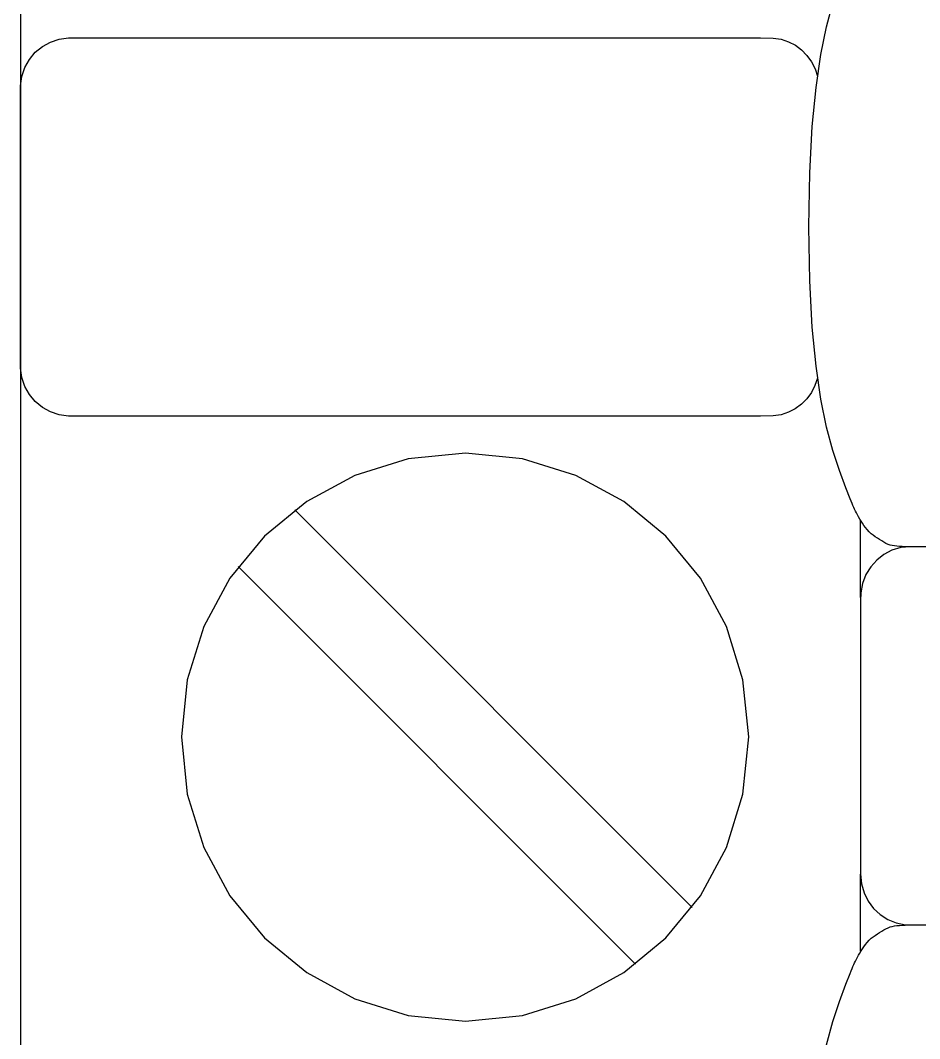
# Model space of a CAD drawing. Extents: x 1 to 47.7, y 0.2 to 35.
# Drawn here: x 36.708 to 37.238, y 9.657 to 10.257 of the extents above; entities that cross this region are included whole.
import ezdxf

# ---------------------------------------------------------------- set-up
doc = ezdxf.new("R2010")
doc.units = 0
doc.header["$MEASUREMENT"] = 0
for name, color, linetype in [('7_1__EMPTY_IO_BOARD_POSITI', 7, 'CONTINUOUS'), ('7_2___8__INDEPENDENT_INPUT', 7, 'CONTINUOUS'), ('7_3___8__OPTOISO_INDEPENDE', 7, 'CONTINUOUS'), ('7_4___24__OPTOISO_INDEPEND', 7, 'CONTINUOUS'), ('7_5___8__INDEPENDENT_INPUT', 7, 'CONTINUOUS'), ('7_6____8__INDEPENDENT_INPU', 7, 'CONTINUOUS'), ('7_7____8__OPTOISO_INDEPEND', 7, 'CONTINUOUS'), ('7_8____8__OPTOISO_INDEPEND', 7, 'CONTINUOUS')]:
    doc.layers.add(name, color=color, linetype=linetype)

msp = doc.modelspace()

# ---------------------------------------------------------------- linework, layer by layer
at = {"layer": '7_1__EMPTY_IO_BOARD_POSITI'}
msp.add_lwpolyline([(36.70819, 9.60119), (36.70819, 9.78951), (36.70819, 9.9836), (36.70819, 10.18225), (36.70819, 10.38423), (36.70819, 10.79327), (36.70819, 11.20091)], dxfattribs=at)
at = {"layer": '7_2___8__INDEPENDENT_INPUT'}
for points in [[(36.70795, 11.01739), (36.70795, 10.72613), (36.70795, 10.43486), (36.70795, 10.14716), (36.70795, 10.00576), (36.70795, 9.86659), (36.70795, 9.73009), (36.70795, 9.5967)], [(37.23261, 9.9468), (37.23111, 9.9468), (37.22954, 9.94683), (37.22794, 9.94687), (37.22634, 9.94695), (37.22478, 9.94708), (37.2233, 9.94725), (37.22193, 9.94747), (37.2207, 9.94777), (37.21956, 9.94819), (37.21831, 9.94878), (37.21706, 9.94947), (37.21579, 9.95023), (37.21452, 9.95103), (37.21325, 9.95187), (37.21199, 9.95271), (37.21073, 9.95354), (37.20948, 9.95434), (37.20832, 9.95556), (37.20726, 9.95687), (37.20626, 9.95815), (37.20533, 9.95941), (37.20447, 9.96065), (37.20366, 9.96189), (37.2029, 9.96312), (37.20219, 9.96435), (37.20153, 9.96558), (37.20091, 9.96675), (37.20035, 9.96784), (37.19983, 9.9689), (37.19932, 9.96996), (37.19881, 9.97108), (37.19828, 9.97227), (37.19771, 9.9736), (37.1971, 9.9751), (37.19461, 9.98142), (37.19081, 9.9917), (37.18699, 10.00349), (37.18332, 10.0173), (37.17997, 10.03368), (37.17708, 10.05314), (37.17482, 10.07621), (37.17335, 10.10341), (37.17282, 10.13527), (37.17335, 10.16713), (37.17482, 10.19433), (37.17708, 10.2174), (37.17997, 10.23686), (37.18332, 10.25323), (37.18699, 10.26705)], [(37.17794, 10.04621), (37.17645, 10.04178), (37.17433, 10.03769), (37.17164, 10.034), (37.16845, 10.03079), (37.16481, 10.02811), (37.16077, 10.02602), (37.15641, 10.02459), (37.15177, 10.02387), (37.14428, 10.0238), (37.11204, 10.0238), (37.05795, 10.0238), (36.99028, 10.0238), (36.9173, 10.0238), (36.84727, 10.0238), (36.78845, 10.0238), (36.74913, 10.0238), (36.73638, 10.02381), (36.73081, 10.02451), (36.72563, 10.02623), (36.72092, 10.02887), (36.71678, 10.03231), (36.71332, 10.03646), (36.71064, 10.04122), (36.70883, 10.04647), (36.708, 10.05212), (36.70795, 10.05711), (36.70795, 10.07127), (36.70795, 10.09359), (36.70795, 10.1208), (36.70795, 10.14965), (36.70795, 10.17686), (36.70795, 10.19918), (36.70795, 10.21334), (36.708, 10.21833), (36.70883, 10.22398), (36.71064, 10.22923), (36.71332, 10.23398), (36.71678, 10.23813), (36.72092, 10.24158), (36.72563, 10.24421), (36.73081, 10.24593), (36.73638, 10.24663), (36.74913, 10.24664), (36.78845, 10.24664), (36.84727, 10.24664), (36.9173, 10.24664), (36.99028, 10.24664), (37.05795, 10.24664), (37.11204, 10.24664), (37.14428, 10.24664), (37.15178, 10.24657), (37.15645, 10.24584), (37.16083, 10.24439), (37.16487, 10.24228), (37.16851, 10.23957), (37.1717, 10.23632), (37.17437, 10.2326), (37.17647, 10.22847), (37.17794, 10.22399)], [(37.10398, 9.73427), (36.86971, 9.96854)], [(37.20337, 9.91681), (37.20337, 9.96235)], [(37.24831, 9.9468), (37.23261, 9.9468), (37.22705, 9.94626), (37.22184, 9.9447), (37.21709, 9.94223), (37.21288, 9.93895), (37.20932, 9.93495), (37.20651, 9.93035), (37.20453, 9.92523), (37.2035, 9.9197), (37.20337, 9.91518), (37.20337, 9.90338), (37.20337, 9.88283), (37.20337, 9.85671), (37.20337, 9.8282), (37.20337, 9.80049), (37.20337, 9.77676), (37.20337, 9.76018), (37.20337, 9.75395), (37.20389, 9.74825), (37.20541, 9.74291), (37.20782, 9.73804), (37.21101, 9.73372), (37.21491, 9.73007), (37.2194, 9.72718), (37.2244, 9.72515), (37.22979, 9.72409), (37.2367, 9.72395), (37.26643, 9.72395)], [(37.07056, 9.70085), (36.83629, 9.93512)], [(37.20337, 9.70841), (37.20337, 9.75395)], [(37.18332, 9.65323), (37.18699, 9.66705), (37.19081, 9.67883), (37.19461, 9.68911), (37.1971, 9.69543), (37.19771, 9.69693), (37.19828, 9.69826), (37.19881, 9.69945), (37.19932, 9.70056), (37.19983, 9.70163), (37.20035, 9.70268), (37.20091, 9.70378), (37.20153, 9.70494), (37.20219, 9.70618), (37.2029, 9.70741), (37.20366, 9.70864), (37.20447, 9.70988), (37.20533, 9.71112), (37.20626, 9.71238), (37.20726, 9.71366), (37.20832, 9.71497), (37.20948, 9.71619), (37.21073, 9.71699), (37.21199, 9.71782), (37.21325, 9.71866), (37.21452, 9.71949), (37.21579, 9.7203), (37.21706, 9.72106), (37.21831, 9.72175), (37.21956, 9.72234), (37.2207, 9.72277), (37.22193, 9.72308), (37.2233, 9.72333), (37.22478, 9.72354), (37.22634, 9.7237), (37.22794, 9.72381), (37.22954, 9.72389), (37.23111, 9.72394), (37.23261, 9.72395)]]:
    msp.add_lwpolyline(points, dxfattribs=at)
msp.add_lwpolyline([(36.97032, 9.66727), (37.004, 9.67067), (37.03537, 9.68042), (37.06375, 9.69585), (37.08848, 9.71629), (37.10887, 9.74107), (37.12427, 9.76951), (37.134, 9.80094), (37.1374, 9.8347), (37.134, 9.86839), (37.12427, 9.89979), (37.10887, 9.9282), (37.08848, 9.95295), (37.06375, 9.97338), (37.03537, 9.98881), (37.004, 9.99856), (36.97032, 10.00196), (36.93662, 9.99856), (36.9052, 9.98881), (36.87676, 9.97338), (36.85197, 9.95295), (36.83151, 9.9282), (36.81605, 9.89979), (36.80628, 9.86839), (36.80287, 9.8347), (36.80628, 9.80094), (36.81605, 9.76951), (36.83151, 9.74107), (36.85197, 9.71629), (36.87676, 9.69585), (36.9052, 9.68042), (36.93662, 9.67067)], close=True, dxfattribs=at)
at = {"layer": '7_3___8__OPTOISO_INDEPENDE'}
for points in [[(36.70795, 11.01739), (36.70795, 10.72613), (36.70795, 10.43486), (36.70795, 10.14716), (36.70795, 10.00576), (36.70795, 9.86659), (36.70795, 9.73009), (36.70795, 9.5967)], [(37.23261, 9.9468), (37.23111, 9.9468), (37.22954, 9.94683), (37.22794, 9.94687), (37.22634, 9.94695), (37.22478, 9.94708), (37.2233, 9.94725), (37.22193, 9.94747), (37.2207, 9.94777), (37.21956, 9.94819), (37.21831, 9.94878), (37.21706, 9.94947), (37.21579, 9.95023), (37.21452, 9.95103), (37.21325, 9.95187), (37.21199, 9.95271), (37.21073, 9.95354), (37.20948, 9.95434), (37.20832, 9.95556), (37.20726, 9.95687), (37.20626, 9.95815), (37.20533, 9.95941), (37.20447, 9.96065), (37.20366, 9.96189), (37.2029, 9.96312), (37.20219, 9.96435), (37.20153, 9.96558), (37.20091, 9.96675), (37.20035, 9.96784), (37.19983, 9.9689), (37.19932, 9.96996), (37.19881, 9.97108), (37.19828, 9.97227), (37.19771, 9.9736), (37.1971, 9.9751), (37.19461, 9.98142), (37.19081, 9.9917), (37.18699, 10.00349), (37.18332, 10.0173), (37.17997, 10.03368), (37.17708, 10.05314), (37.17482, 10.07621), (37.17335, 10.10341), (37.17282, 10.13527), (37.17335, 10.16713), (37.17482, 10.19433), (37.17708, 10.2174), (37.17997, 10.23686), (37.18332, 10.25323), (37.18699, 10.26705)], [(37.17794, 10.04621), (37.17645, 10.04178), (37.17433, 10.03769), (37.17164, 10.034), (37.16845, 10.03079), (37.16481, 10.02811), (37.16077, 10.02602), (37.15641, 10.02459), (37.15177, 10.02387), (37.14428, 10.0238), (37.11204, 10.0238), (37.05795, 10.0238), (36.99028, 10.0238), (36.9173, 10.0238), (36.84727, 10.0238), (36.78845, 10.0238), (36.74913, 10.0238), (36.73638, 10.02381), (36.73081, 10.02451), (36.72563, 10.02623), (36.72092, 10.02887), (36.71678, 10.03231), (36.71332, 10.03646), (36.71064, 10.04122), (36.70883, 10.04647), (36.708, 10.05212), (36.70795, 10.05711), (36.70795, 10.07127), (36.70795, 10.09359), (36.70795, 10.1208), (36.70795, 10.14965), (36.70795, 10.17686), (36.70795, 10.19918), (36.70795, 10.21334), (36.708, 10.21833), (36.70883, 10.22398), (36.71064, 10.22923), (36.71332, 10.23398), (36.71678, 10.23813), (36.72092, 10.24158), (36.72563, 10.24421), (36.73081, 10.24593), (36.73638, 10.24663), (36.74913, 10.24664), (36.78845, 10.24664), (36.84727, 10.24664), (36.9173, 10.24664), (36.99028, 10.24664), (37.05795, 10.24664), (37.11204, 10.24664), (37.14428, 10.24664), (37.15178, 10.24657), (37.15645, 10.24584), (37.16083, 10.24439), (37.16487, 10.24228), (37.16851, 10.23957), (37.1717, 10.23632), (37.17437, 10.2326), (37.17647, 10.22847), (37.17794, 10.22399)], [(37.10398, 9.73427), (36.86971, 9.96854)], [(37.20337, 9.91681), (37.20337, 9.96235)], [(37.24831, 9.9468), (37.23261, 9.9468), (37.22705, 9.94626), (37.22184, 9.9447), (37.21709, 9.94223), (37.21288, 9.93895), (37.20932, 9.93495), (37.20651, 9.93035), (37.20453, 9.92523), (37.2035, 9.9197), (37.20337, 9.91518), (37.20337, 9.90338), (37.20337, 9.88283), (37.20337, 9.85671), (37.20337, 9.8282), (37.20337, 9.80049), (37.20337, 9.77676), (37.20337, 9.76018), (37.20337, 9.75395), (37.20389, 9.74825), (37.20541, 9.74291), (37.20782, 9.73804), (37.21101, 9.73372), (37.21491, 9.73007), (37.2194, 9.72718), (37.2244, 9.72515), (37.22979, 9.72409), (37.2367, 9.72395), (37.26643, 9.72395)], [(37.07056, 9.70085), (36.83629, 9.93512)], [(37.20337, 9.70841), (37.20337, 9.75395)], [(37.18332, 9.65323), (37.18699, 9.66705), (37.19081, 9.67883), (37.19461, 9.68911), (37.1971, 9.69543), (37.19771, 9.69693), (37.19828, 9.69826), (37.19881, 9.69945), (37.19932, 9.70056), (37.19983, 9.70163), (37.20035, 9.70268), (37.20091, 9.70378), (37.20153, 9.70494), (37.20219, 9.70618), (37.2029, 9.70741), (37.20366, 9.70864), (37.20447, 9.70988), (37.20533, 9.71112), (37.20626, 9.71238), (37.20726, 9.71366), (37.20832, 9.71497), (37.20948, 9.71619), (37.21073, 9.71699), (37.21199, 9.71782), (37.21325, 9.71866), (37.21452, 9.71949), (37.21579, 9.7203), (37.21706, 9.72106), (37.21831, 9.72175), (37.21956, 9.72234), (37.2207, 9.72277), (37.22193, 9.72308), (37.2233, 9.72333), (37.22478, 9.72354), (37.22634, 9.7237), (37.22794, 9.72381), (37.22954, 9.72389), (37.23111, 9.72394), (37.23261, 9.72395)]]:
    msp.add_lwpolyline(points, dxfattribs=at)
msp.add_lwpolyline([(36.97032, 9.66727), (37.004, 9.67067), (37.03537, 9.68042), (37.06375, 9.69585), (37.08848, 9.71629), (37.10887, 9.74107), (37.12427, 9.76951), (37.134, 9.80094), (37.1374, 9.8347), (37.134, 9.86839), (37.12427, 9.89979), (37.10887, 9.9282), (37.08848, 9.95295), (37.06375, 9.97338), (37.03537, 9.98881), (37.004, 9.99856), (36.97032, 10.00196), (36.93662, 9.99856), (36.9052, 9.98881), (36.87676, 9.97338), (36.85197, 9.95295), (36.83151, 9.9282), (36.81605, 9.89979), (36.80628, 9.86839), (36.80287, 9.8347), (36.80628, 9.80094), (36.81605, 9.76951), (36.83151, 9.74107), (36.85197, 9.71629), (36.87676, 9.69585), (36.9052, 9.68042), (36.93662, 9.67067)], close=True, dxfattribs=at)
at = {"layer": '7_4___24__OPTOISO_INDEPEND'}
for points in [[(36.70795, 11.01739), (36.70795, 10.72613), (36.70795, 10.43486), (36.70795, 10.14716), (36.70795, 10.00576), (36.70795, 9.86659), (36.70795, 9.73009), (36.70795, 9.5967)], [(37.23261, 9.9468), (37.23111, 9.9468), (37.22954, 9.94683), (37.22794, 9.94687), (37.22634, 9.94695), (37.22478, 9.94708), (37.2233, 9.94725), (37.22193, 9.94747), (37.2207, 9.94777), (37.21956, 9.94819), (37.21831, 9.94878), (37.21706, 9.94947), (37.21579, 9.95023), (37.21452, 9.95103), (37.21325, 9.95187), (37.21199, 9.95271), (37.21073, 9.95354), (37.20948, 9.95434), (37.20832, 9.95556), (37.20726, 9.95687), (37.20626, 9.95815), (37.20533, 9.95941), (37.20447, 9.96065), (37.20366, 9.96189), (37.2029, 9.96312), (37.20219, 9.96435), (37.20153, 9.96558), (37.20091, 9.96675), (37.20035, 9.96784), (37.19983, 9.9689), (37.19932, 9.96996), (37.19881, 9.97108), (37.19828, 9.97227), (37.19771, 9.9736), (37.1971, 9.9751), (37.19461, 9.98142), (37.19081, 9.9917), (37.18699, 10.00349), (37.18332, 10.0173), (37.17997, 10.03368), (37.17708, 10.05314), (37.17482, 10.07621), (37.17335, 10.10341), (37.17282, 10.13527), (37.17335, 10.16713), (37.17482, 10.19433), (37.17708, 10.2174), (37.17997, 10.23686), (37.18332, 10.25323), (37.18699, 10.26705)], [(37.17794, 10.04621), (37.17645, 10.04178), (37.17433, 10.03769), (37.17164, 10.034), (37.16845, 10.03079), (37.16481, 10.02811), (37.16077, 10.02602), (37.15641, 10.02459), (37.15177, 10.02387), (37.14428, 10.0238), (37.11204, 10.0238), (37.05795, 10.0238), (36.99028, 10.0238), (36.9173, 10.0238), (36.84727, 10.0238), (36.78845, 10.0238), (36.74913, 10.0238), (36.73638, 10.02381), (36.73081, 10.02451), (36.72563, 10.02623), (36.72092, 10.02887), (36.71678, 10.03231), (36.71332, 10.03646), (36.71064, 10.04122), (36.70883, 10.04647), (36.708, 10.05212), (36.70795, 10.05711), (36.70795, 10.07127), (36.70795, 10.09359), (36.70795, 10.1208), (36.70795, 10.14965), (36.70795, 10.17686), (36.70795, 10.19918), (36.70795, 10.21334), (36.708, 10.21833), (36.70883, 10.22398), (36.71064, 10.22923), (36.71332, 10.23398), (36.71678, 10.23813), (36.72092, 10.24158), (36.72563, 10.24421), (36.73081, 10.24593), (36.73638, 10.24663), (36.74913, 10.24664), (36.78845, 10.24664), (36.84727, 10.24664), (36.9173, 10.24664), (36.99028, 10.24664), (37.05795, 10.24664), (37.11204, 10.24664), (37.14428, 10.24664), (37.15178, 10.24657), (37.15645, 10.24584), (37.16083, 10.24439), (37.16487, 10.24228), (37.16851, 10.23957), (37.1717, 10.23632), (37.17437, 10.2326), (37.17647, 10.22847), (37.17794, 10.22399)], [(37.10398, 9.73427), (36.86971, 9.96854)], [(37.20337, 9.91681), (37.20337, 9.96235)], [(37.24831, 9.9468), (37.23261, 9.9468), (37.22705, 9.94626), (37.22184, 9.9447), (37.21709, 9.94223), (37.21288, 9.93895), (37.20932, 9.93495), (37.20651, 9.93035), (37.20453, 9.92523), (37.2035, 9.9197), (37.20337, 9.91518), (37.20337, 9.90338), (37.20337, 9.88283), (37.20337, 9.85671), (37.20337, 9.8282), (37.20337, 9.80049), (37.20337, 9.77676), (37.20337, 9.76018), (37.20337, 9.75395), (37.20389, 9.74825), (37.20541, 9.74291), (37.20782, 9.73804), (37.21101, 9.73372), (37.21491, 9.73007), (37.2194, 9.72718), (37.2244, 9.72515), (37.22979, 9.72409), (37.2367, 9.72395), (37.26643, 9.72395)], [(37.07056, 9.70085), (36.83629, 9.93512)], [(37.20337, 9.70841), (37.20337, 9.75395)], [(37.18332, 9.65323), (37.18699, 9.66705), (37.19081, 9.67883), (37.19461, 9.68911), (37.1971, 9.69543), (37.19771, 9.69693), (37.19828, 9.69826), (37.19881, 9.69945), (37.19932, 9.70056), (37.19983, 9.70163), (37.20035, 9.70268), (37.20091, 9.70378), (37.20153, 9.70494), (37.20219, 9.70618), (37.2029, 9.70741), (37.20366, 9.70864), (37.20447, 9.70988), (37.20533, 9.71112), (37.20626, 9.71238), (37.20726, 9.71366), (37.20832, 9.71497), (37.20948, 9.71619), (37.21073, 9.71699), (37.21199, 9.71782), (37.21325, 9.71866), (37.21452, 9.71949), (37.21579, 9.7203), (37.21706, 9.72106), (37.21831, 9.72175), (37.21956, 9.72234), (37.2207, 9.72277), (37.22193, 9.72308), (37.2233, 9.72333), (37.22478, 9.72354), (37.22634, 9.7237), (37.22794, 9.72381), (37.22954, 9.72389), (37.23111, 9.72394), (37.23261, 9.72395)]]:
    msp.add_lwpolyline(points, dxfattribs=at)
msp.add_lwpolyline([(36.97032, 9.66727), (37.004, 9.67067), (37.03537, 9.68042), (37.06375, 9.69585), (37.08848, 9.71629), (37.10887, 9.74107), (37.12427, 9.76951), (37.134, 9.80094), (37.1374, 9.8347), (37.134, 9.86839), (37.12427, 9.89979), (37.10887, 9.9282), (37.08848, 9.95295), (37.06375, 9.97338), (37.03537, 9.98881), (37.004, 9.99856), (36.97032, 10.00196), (36.93662, 9.99856), (36.9052, 9.98881), (36.87676, 9.97338), (36.85197, 9.95295), (36.83151, 9.9282), (36.81605, 9.89979), (36.80628, 9.86839), (36.80287, 9.8347), (36.80628, 9.80094), (36.81605, 9.76951), (36.83151, 9.74107), (36.85197, 9.71629), (36.87676, 9.69585), (36.9052, 9.68042), (36.93662, 9.67067)], close=True, dxfattribs=at)
at = {"layer": '7_5___8__INDEPENDENT_INPUT'}
for points in [[(36.70795, 11.01739), (36.70795, 10.72613), (36.70795, 10.43486), (36.70795, 10.14716), (36.70795, 10.00576), (36.70795, 9.86659), (36.70795, 9.73009), (36.70795, 9.5967)], [(37.23261, 9.9468), (37.23111, 9.9468), (37.22954, 9.94683), (37.22794, 9.94687), (37.22634, 9.94695), (37.22478, 9.94708), (37.2233, 9.94725), (37.22193, 9.94747), (37.2207, 9.94777), (37.21956, 9.94819), (37.21831, 9.94878), (37.21706, 9.94947), (37.21579, 9.95023), (37.21452, 9.95103), (37.21325, 9.95187), (37.21199, 9.95271), (37.21073, 9.95354), (37.20948, 9.95434), (37.20832, 9.95556), (37.20726, 9.95687), (37.20626, 9.95815), (37.20533, 9.95941), (37.20447, 9.96065), (37.20366, 9.96189), (37.2029, 9.96312), (37.20219, 9.96435), (37.20153, 9.96558), (37.20091, 9.96675), (37.20035, 9.96784), (37.19983, 9.9689), (37.19932, 9.96996), (37.19881, 9.97108), (37.19828, 9.97227), (37.19771, 9.9736), (37.1971, 9.9751), (37.19461, 9.98142), (37.19081, 9.9917), (37.18699, 10.00349), (37.18332, 10.0173), (37.17997, 10.03368), (37.17708, 10.05314), (37.17482, 10.07621), (37.17335, 10.10341), (37.17282, 10.13527), (37.17335, 10.16713), (37.17482, 10.19433), (37.17708, 10.2174), (37.17997, 10.23686), (37.18332, 10.25323), (37.18699, 10.26705)], [(37.17794, 10.04621), (37.17645, 10.04178), (37.17433, 10.03769), (37.17164, 10.034), (37.16845, 10.03079), (37.16481, 10.02811), (37.16077, 10.02602), (37.15641, 10.02459), (37.15177, 10.02387), (37.14428, 10.0238), (37.11204, 10.0238), (37.05795, 10.0238), (36.99028, 10.0238), (36.9173, 10.0238), (36.84727, 10.0238), (36.78845, 10.0238), (36.74913, 10.0238), (36.73638, 10.02381), (36.73081, 10.02451), (36.72563, 10.02623), (36.72092, 10.02887), (36.71678, 10.03231), (36.71332, 10.03646), (36.71064, 10.04122), (36.70883, 10.04647), (36.708, 10.05212), (36.70795, 10.05711), (36.70795, 10.07127), (36.70795, 10.09359), (36.70795, 10.1208), (36.70795, 10.14965), (36.70795, 10.17686), (36.70795, 10.19918), (36.70795, 10.21334), (36.708, 10.21833), (36.70883, 10.22398), (36.71064, 10.22923), (36.71332, 10.23398), (36.71678, 10.23813), (36.72092, 10.24158), (36.72563, 10.24421), (36.73081, 10.24593), (36.73638, 10.24663), (36.74913, 10.24664), (36.78845, 10.24664), (36.84727, 10.24664), (36.9173, 10.24664), (36.99028, 10.24664), (37.05795, 10.24664), (37.11204, 10.24664), (37.14428, 10.24664), (37.15178, 10.24657), (37.15645, 10.24584), (37.16083, 10.24439), (37.16487, 10.24228), (37.16851, 10.23957), (37.1717, 10.23632), (37.17437, 10.2326), (37.17647, 10.22847), (37.17794, 10.22399)], [(37.10398, 9.73427), (36.86971, 9.96854)], [(37.20337, 9.91681), (37.20337, 9.96235)], [(37.24831, 9.9468), (37.23261, 9.9468), (37.22705, 9.94626), (37.22184, 9.9447), (37.21709, 9.94223), (37.21288, 9.93895), (37.20932, 9.93495), (37.20651, 9.93035), (37.20453, 9.92523), (37.2035, 9.9197), (37.20337, 9.91518), (37.20337, 9.90338), (37.20337, 9.88283), (37.20337, 9.85671), (37.20337, 9.8282), (37.20337, 9.80049), (37.20337, 9.77676), (37.20337, 9.76018), (37.20337, 9.75395), (37.20389, 9.74825), (37.20541, 9.74291), (37.20782, 9.73804), (37.21101, 9.73372), (37.21491, 9.73007), (37.2194, 9.72718), (37.2244, 9.72515), (37.22979, 9.72409), (37.2367, 9.72395), (37.26643, 9.72395)], [(37.07056, 9.70085), (36.83629, 9.93512)], [(37.20337, 9.70841), (37.20337, 9.75395)], [(37.18332, 9.65323), (37.18699, 9.66705), (37.19081, 9.67883), (37.19461, 9.68911), (37.1971, 9.69543), (37.19771, 9.69693), (37.19828, 9.69826), (37.19881, 9.69945), (37.19932, 9.70056), (37.19983, 9.70163), (37.20035, 9.70268), (37.20091, 9.70378), (37.20153, 9.70494), (37.20219, 9.70618), (37.2029, 9.70741), (37.20366, 9.70864), (37.20447, 9.70988), (37.20533, 9.71112), (37.20626, 9.71238), (37.20726, 9.71366), (37.20832, 9.71497), (37.20948, 9.71619), (37.21073, 9.71699), (37.21199, 9.71782), (37.21325, 9.71866), (37.21452, 9.71949), (37.21579, 9.7203), (37.21706, 9.72106), (37.21831, 9.72175), (37.21956, 9.72234), (37.2207, 9.72277), (37.22193, 9.72308), (37.2233, 9.72333), (37.22478, 9.72354), (37.22634, 9.7237), (37.22794, 9.72381), (37.22954, 9.72389), (37.23111, 9.72394), (37.23261, 9.72395)]]:
    msp.add_lwpolyline(points, dxfattribs=at)
msp.add_lwpolyline([(36.97032, 9.66727), (37.004, 9.67067), (37.03537, 9.68042), (37.06375, 9.69585), (37.08848, 9.71629), (37.10887, 9.74107), (37.12427, 9.76951), (37.134, 9.80094), (37.1374, 9.8347), (37.134, 9.86839), (37.12427, 9.89979), (37.10887, 9.9282), (37.08848, 9.95295), (37.06375, 9.97338), (37.03537, 9.98881), (37.004, 9.99856), (36.97032, 10.00196), (36.93662, 9.99856), (36.9052, 9.98881), (36.87676, 9.97338), (36.85197, 9.95295), (36.83151, 9.9282), (36.81605, 9.89979), (36.80628, 9.86839), (36.80287, 9.8347), (36.80628, 9.80094), (36.81605, 9.76951), (36.83151, 9.74107), (36.85197, 9.71629), (36.87676, 9.69585), (36.9052, 9.68042), (36.93662, 9.67067)], close=True, dxfattribs=at)
at = {"layer": '7_6____8__INDEPENDENT_INPU'}
for points in [[(36.70795, 11.01739), (36.70795, 10.72613), (36.70795, 10.43486), (36.70795, 10.14716), (36.70795, 10.00576), (36.70795, 9.86659), (36.70795, 9.73009), (36.70795, 9.5967)], [(37.23261, 9.9468), (37.23111, 9.9468), (37.22954, 9.94683), (37.22794, 9.94687), (37.22634, 9.94695), (37.22478, 9.94708), (37.2233, 9.94725), (37.22193, 9.94747), (37.2207, 9.94777), (37.21956, 9.94819), (37.21831, 9.94878), (37.21706, 9.94947), (37.21579, 9.95023), (37.21452, 9.95103), (37.21325, 9.95187), (37.21199, 9.95271), (37.21073, 9.95354), (37.20948, 9.95434), (37.20832, 9.95556), (37.20726, 9.95687), (37.20626, 9.95815), (37.20533, 9.95941), (37.20447, 9.96065), (37.20366, 9.96189), (37.2029, 9.96312), (37.20219, 9.96435), (37.20153, 9.96558), (37.20091, 9.96675), (37.20035, 9.96784), (37.19983, 9.9689), (37.19932, 9.96996), (37.19881, 9.97108), (37.19828, 9.97227), (37.19771, 9.9736), (37.1971, 9.9751), (37.19461, 9.98142), (37.19081, 9.9917), (37.18699, 10.00349), (37.18332, 10.0173), (37.17997, 10.03368), (37.17708, 10.05314), (37.17482, 10.07621), (37.17335, 10.10341), (37.17282, 10.13527), (37.17335, 10.16713), (37.17482, 10.19433), (37.17708, 10.2174), (37.17997, 10.23686), (37.18332, 10.25323), (37.18699, 10.26705)], [(37.17794, 10.04621), (37.17645, 10.04178), (37.17433, 10.03769), (37.17164, 10.034), (37.16845, 10.03079), (37.16481, 10.02811), (37.16077, 10.02602), (37.15641, 10.02459), (37.15177, 10.02387), (37.14428, 10.0238), (37.11204, 10.0238), (37.05795, 10.0238), (36.99028, 10.0238), (36.9173, 10.0238), (36.84727, 10.0238), (36.78845, 10.0238), (36.74913, 10.0238), (36.73638, 10.02381), (36.73081, 10.02451), (36.72563, 10.02623), (36.72092, 10.02887), (36.71678, 10.03231), (36.71332, 10.03646), (36.71064, 10.04122), (36.70883, 10.04647), (36.708, 10.05212), (36.70795, 10.05711), (36.70795, 10.07127), (36.70795, 10.09359), (36.70795, 10.1208), (36.70795, 10.14965), (36.70795, 10.17686), (36.70795, 10.19918), (36.70795, 10.21334), (36.708, 10.21833), (36.70883, 10.22398), (36.71064, 10.22923), (36.71332, 10.23398), (36.71678, 10.23813), (36.72092, 10.24158), (36.72563, 10.24421), (36.73081, 10.24593), (36.73638, 10.24663), (36.74913, 10.24664), (36.78845, 10.24664), (36.84727, 10.24664), (36.9173, 10.24664), (36.99028, 10.24664), (37.05795, 10.24664), (37.11204, 10.24664), (37.14428, 10.24664), (37.15178, 10.24657), (37.15645, 10.24584), (37.16083, 10.24439), (37.16487, 10.24228), (37.16851, 10.23957), (37.1717, 10.23632), (37.17437, 10.2326), (37.17647, 10.22847), (37.17794, 10.22399)], [(37.10398, 9.73427), (36.86971, 9.96854)], [(37.20337, 9.91681), (37.20337, 9.96235)], [(37.24831, 9.9468), (37.23261, 9.9468), (37.22705, 9.94626), (37.22184, 9.9447), (37.21709, 9.94223), (37.21288, 9.93895), (37.20932, 9.93495), (37.20651, 9.93035), (37.20453, 9.92523), (37.2035, 9.9197), (37.20337, 9.91518), (37.20337, 9.90338), (37.20337, 9.88283), (37.20337, 9.85671), (37.20337, 9.8282), (37.20337, 9.80049), (37.20337, 9.77676), (37.20337, 9.76018), (37.20337, 9.75395), (37.20389, 9.74825), (37.20541, 9.74291), (37.20782, 9.73804), (37.21101, 9.73372), (37.21491, 9.73007), (37.2194, 9.72718), (37.2244, 9.72515), (37.22979, 9.72409), (37.2367, 9.72395), (37.26643, 9.72395)], [(37.07056, 9.70085), (36.83629, 9.93512)], [(37.20337, 9.70841), (37.20337, 9.75395)], [(37.18332, 9.65323), (37.18699, 9.66705), (37.19081, 9.67883), (37.19461, 9.68911), (37.1971, 9.69543), (37.19771, 9.69693), (37.19828, 9.69826), (37.19881, 9.69945), (37.19932, 9.70056), (37.19983, 9.70163), (37.20035, 9.70268), (37.20091, 9.70378), (37.20153, 9.70494), (37.20219, 9.70618), (37.2029, 9.70741), (37.20366, 9.70864), (37.20447, 9.70988), (37.20533, 9.71112), (37.20626, 9.71238), (37.20726, 9.71366), (37.20832, 9.71497), (37.20948, 9.71619), (37.21073, 9.71699), (37.21199, 9.71782), (37.21325, 9.71866), (37.21452, 9.71949), (37.21579, 9.7203), (37.21706, 9.72106), (37.21831, 9.72175), (37.21956, 9.72234), (37.2207, 9.72277), (37.22193, 9.72308), (37.2233, 9.72333), (37.22478, 9.72354), (37.22634, 9.7237), (37.22794, 9.72381), (37.22954, 9.72389), (37.23111, 9.72394), (37.23261, 9.72395)]]:
    msp.add_lwpolyline(points, dxfattribs=at)
msp.add_lwpolyline([(36.97032, 9.66727), (37.004, 9.67067), (37.03537, 9.68042), (37.06375, 9.69585), (37.08848, 9.71629), (37.10887, 9.74107), (37.12427, 9.76951), (37.134, 9.80094), (37.1374, 9.8347), (37.134, 9.86839), (37.12427, 9.89979), (37.10887, 9.9282), (37.08848, 9.95295), (37.06375, 9.97338), (37.03537, 9.98881), (37.004, 9.99856), (36.97032, 10.00196), (36.93662, 9.99856), (36.9052, 9.98881), (36.87676, 9.97338), (36.85197, 9.95295), (36.83151, 9.9282), (36.81605, 9.89979), (36.80628, 9.86839), (36.80287, 9.8347), (36.80628, 9.80094), (36.81605, 9.76951), (36.83151, 9.74107), (36.85197, 9.71629), (36.87676, 9.69585), (36.9052, 9.68042), (36.93662, 9.67067)], close=True, dxfattribs=at)
at = {"layer": '7_7____8__OPTOISO_INDEPEND'}
for points in [[(36.70795, 11.01739), (36.70795, 10.72613), (36.70795, 10.43486), (36.70795, 10.14716), (36.70795, 10.00576), (36.70795, 9.86659), (36.70795, 9.73009), (36.70795, 9.5967)], [(37.23261, 9.9468), (37.23111, 9.9468), (37.22954, 9.94683), (37.22794, 9.94687), (37.22634, 9.94695), (37.22478, 9.94708), (37.2233, 9.94725), (37.22193, 9.94747), (37.2207, 9.94777), (37.21956, 9.94819), (37.21831, 9.94878), (37.21706, 9.94947), (37.21579, 9.95023), (37.21452, 9.95103), (37.21325, 9.95187), (37.21199, 9.95271), (37.21073, 9.95354), (37.20948, 9.95434), (37.20832, 9.95556), (37.20726, 9.95687), (37.20626, 9.95815), (37.20533, 9.95941), (37.20447, 9.96065), (37.20366, 9.96189), (37.2029, 9.96312), (37.20219, 9.96435), (37.20153, 9.96558), (37.20091, 9.96675), (37.20035, 9.96784), (37.19983, 9.9689), (37.19932, 9.96996), (37.19881, 9.97108), (37.19828, 9.97227), (37.19771, 9.9736), (37.1971, 9.9751), (37.19461, 9.98142), (37.19081, 9.9917), (37.18699, 10.00349), (37.18332, 10.0173), (37.17997, 10.03368), (37.17708, 10.05314), (37.17482, 10.07621), (37.17335, 10.10341), (37.17282, 10.13527), (37.17335, 10.16713), (37.17482, 10.19433), (37.17708, 10.2174), (37.17997, 10.23686), (37.18332, 10.25323), (37.18699, 10.26705)], [(37.17794, 10.04621), (37.17645, 10.04178), (37.17433, 10.03769), (37.17164, 10.034), (37.16845, 10.03079), (37.16481, 10.02811), (37.16077, 10.02602), (37.15641, 10.02459), (37.15177, 10.02387), (37.14428, 10.0238), (37.11204, 10.0238), (37.05795, 10.0238), (36.99028, 10.0238), (36.9173, 10.0238), (36.84727, 10.0238), (36.78845, 10.0238), (36.74913, 10.0238), (36.73638, 10.02381), (36.73081, 10.02451), (36.72563, 10.02623), (36.72092, 10.02887), (36.71678, 10.03231), (36.71332, 10.03646), (36.71064, 10.04122), (36.70883, 10.04647), (36.708, 10.05212), (36.70795, 10.05711), (36.70795, 10.07127), (36.70795, 10.09359), (36.70795, 10.1208), (36.70795, 10.14965), (36.70795, 10.17686), (36.70795, 10.19918), (36.70795, 10.21334), (36.708, 10.21833), (36.70883, 10.22398), (36.71064, 10.22923), (36.71332, 10.23398), (36.71678, 10.23813), (36.72092, 10.24158), (36.72563, 10.24421), (36.73081, 10.24593), (36.73638, 10.24663), (36.74913, 10.24664), (36.78845, 10.24664), (36.84727, 10.24664), (36.9173, 10.24664), (36.99028, 10.24664), (37.05795, 10.24664), (37.11204, 10.24664), (37.14428, 10.24664), (37.15178, 10.24657), (37.15645, 10.24584), (37.16083, 10.24439), (37.16487, 10.24228), (37.16851, 10.23957), (37.1717, 10.23632), (37.17437, 10.2326), (37.17647, 10.22847), (37.17794, 10.22399)], [(37.10398, 9.73427), (36.86971, 9.96854)], [(37.20337, 9.91681), (37.20337, 9.96235)], [(37.24831, 9.9468), (37.23261, 9.9468), (37.22705, 9.94626), (37.22184, 9.9447), (37.21709, 9.94223), (37.21288, 9.93895), (37.20932, 9.93495), (37.20651, 9.93035), (37.20453, 9.92523), (37.2035, 9.9197), (37.20337, 9.91518), (37.20337, 9.90338), (37.20337, 9.88283), (37.20337, 9.85671), (37.20337, 9.8282), (37.20337, 9.80049), (37.20337, 9.77676), (37.20337, 9.76018), (37.20337, 9.75395), (37.20389, 9.74825), (37.20541, 9.74291), (37.20782, 9.73804), (37.21101, 9.73372), (37.21491, 9.73007), (37.2194, 9.72718), (37.2244, 9.72515), (37.22979, 9.72409), (37.2367, 9.72395), (37.26643, 9.72395)], [(37.07056, 9.70085), (36.83629, 9.93512)], [(37.20337, 9.70841), (37.20337, 9.75395)], [(37.18332, 9.65323), (37.18699, 9.66705), (37.19081, 9.67883), (37.19461, 9.68911), (37.1971, 9.69543), (37.19771, 9.69693), (37.19828, 9.69826), (37.19881, 9.69945), (37.19932, 9.70056), (37.19983, 9.70163), (37.20035, 9.70268), (37.20091, 9.70378), (37.20153, 9.70494), (37.20219, 9.70618), (37.2029, 9.70741), (37.20366, 9.70864), (37.20447, 9.70988), (37.20533, 9.71112), (37.20626, 9.71238), (37.20726, 9.71366), (37.20832, 9.71497), (37.20948, 9.71619), (37.21073, 9.71699), (37.21199, 9.71782), (37.21325, 9.71866), (37.21452, 9.71949), (37.21579, 9.7203), (37.21706, 9.72106), (37.21831, 9.72175), (37.21956, 9.72234), (37.2207, 9.72277), (37.22193, 9.72308), (37.2233, 9.72333), (37.22478, 9.72354), (37.22634, 9.7237), (37.22794, 9.72381), (37.22954, 9.72389), (37.23111, 9.72394), (37.23261, 9.72395)]]:
    msp.add_lwpolyline(points, dxfattribs=at)
msp.add_lwpolyline([(36.97032, 9.66727), (37.004, 9.67067), (37.03537, 9.68042), (37.06375, 9.69585), (37.08848, 9.71629), (37.10887, 9.74107), (37.12427, 9.76951), (37.134, 9.80094), (37.1374, 9.8347), (37.134, 9.86839), (37.12427, 9.89979), (37.10887, 9.9282), (37.08848, 9.95295), (37.06375, 9.97338), (37.03537, 9.98881), (37.004, 9.99856), (36.97032, 10.00196), (36.93662, 9.99856), (36.9052, 9.98881), (36.87676, 9.97338), (36.85197, 9.95295), (36.83151, 9.9282), (36.81605, 9.89979), (36.80628, 9.86839), (36.80287, 9.8347), (36.80628, 9.80094), (36.81605, 9.76951), (36.83151, 9.74107), (36.85197, 9.71629), (36.87676, 9.69585), (36.9052, 9.68042), (36.93662, 9.67067)], close=True, dxfattribs=at)
at = {"layer": '7_8____8__OPTOISO_INDEPEND'}
for points in [[(36.70795, 11.01739), (36.70795, 10.72613), (36.70795, 10.43486), (36.70795, 10.14716), (36.70795, 10.00576), (36.70795, 9.86659), (36.70795, 9.73009), (36.70795, 9.5967)], [(37.23261, 9.9468), (37.23111, 9.9468), (37.22954, 9.94683), (37.22794, 9.94687), (37.22634, 9.94695), (37.22478, 9.94708), (37.2233, 9.94725), (37.22193, 9.94747), (37.2207, 9.94777), (37.21956, 9.94819), (37.21831, 9.94878), (37.21706, 9.94947), (37.21579, 9.95023), (37.21452, 9.95103), (37.21325, 9.95187), (37.21199, 9.95271), (37.21073, 9.95354), (37.20948, 9.95434), (37.20832, 9.95556), (37.20726, 9.95687), (37.20626, 9.95815), (37.20533, 9.95941), (37.20447, 9.96065), (37.20366, 9.96189), (37.2029, 9.96312), (37.20219, 9.96435), (37.20153, 9.96558), (37.20091, 9.96675), (37.20035, 9.96784), (37.19983, 9.9689), (37.19932, 9.96996), (37.19881, 9.97108), (37.19828, 9.97227), (37.19771, 9.9736), (37.1971, 9.9751), (37.19461, 9.98142), (37.19081, 9.9917), (37.18699, 10.00349), (37.18332, 10.0173), (37.17997, 10.03368), (37.17708, 10.05314), (37.17482, 10.07621), (37.17335, 10.10341), (37.17282, 10.13527), (37.17335, 10.16713), (37.17482, 10.19433), (37.17708, 10.2174), (37.17997, 10.23686), (37.18332, 10.25323), (37.18699, 10.26705)], [(37.17794, 10.04621), (37.17645, 10.04178), (37.17433, 10.03769), (37.17164, 10.034), (37.16845, 10.03079), (37.16481, 10.02811), (37.16077, 10.02602), (37.15641, 10.02459), (37.15177, 10.02387), (37.14428, 10.0238), (37.11204, 10.0238), (37.05795, 10.0238), (36.99028, 10.0238), (36.9173, 10.0238), (36.84727, 10.0238), (36.78845, 10.0238), (36.74913, 10.0238), (36.73638, 10.02381), (36.73081, 10.02451), (36.72563, 10.02623), (36.72092, 10.02887), (36.71678, 10.03231), (36.71332, 10.03646), (36.71064, 10.04122), (36.70883, 10.04647), (36.708, 10.05212), (36.70795, 10.05711), (36.70795, 10.07127), (36.70795, 10.09359), (36.70795, 10.1208), (36.70795, 10.14965), (36.70795, 10.17686), (36.70795, 10.19918), (36.70795, 10.21334), (36.708, 10.21833), (36.70883, 10.22398), (36.71064, 10.22923), (36.71332, 10.23398), (36.71678, 10.23813), (36.72092, 10.24158), (36.72563, 10.24421), (36.73081, 10.24593), (36.73638, 10.24663), (36.74913, 10.24664), (36.78845, 10.24664), (36.84727, 10.24664), (36.9173, 10.24664), (36.99028, 10.24664), (37.05795, 10.24664), (37.11204, 10.24664), (37.14428, 10.24664), (37.15178, 10.24657), (37.15645, 10.24584), (37.16083, 10.24439), (37.16487, 10.24228), (37.16851, 10.23957), (37.1717, 10.23632), (37.17437, 10.2326), (37.17647, 10.22847), (37.17794, 10.22399)], [(37.10398, 9.73427), (36.86971, 9.96854)], [(37.20337, 9.91681), (37.20337, 9.96235)], [(37.24831, 9.9468), (37.23261, 9.9468), (37.22705, 9.94626), (37.22184, 9.9447), (37.21709, 9.94223), (37.21288, 9.93895), (37.20932, 9.93495), (37.20651, 9.93035), (37.20453, 9.92523), (37.2035, 9.9197), (37.20337, 9.91518), (37.20337, 9.90338), (37.20337, 9.88283), (37.20337, 9.85671), (37.20337, 9.8282), (37.20337, 9.80049), (37.20337, 9.77676), (37.20337, 9.76018), (37.20337, 9.75395), (37.20389, 9.74825), (37.20541, 9.74291), (37.20782, 9.73804), (37.21101, 9.73372), (37.21491, 9.73007), (37.2194, 9.72718), (37.2244, 9.72515), (37.22979, 9.72409), (37.2367, 9.72395), (37.26643, 9.72395)], [(37.07056, 9.70085), (36.83629, 9.93512)], [(37.20337, 9.70841), (37.20337, 9.75395)], [(37.18332, 9.65323), (37.18699, 9.66705), (37.19081, 9.67883), (37.19461, 9.68911), (37.1971, 9.69543), (37.19771, 9.69693), (37.19828, 9.69826), (37.19881, 9.69945), (37.19932, 9.70056), (37.19983, 9.70163), (37.20035, 9.70268), (37.20091, 9.70378), (37.20153, 9.70494), (37.20219, 9.70618), (37.2029, 9.70741), (37.20366, 9.70864), (37.20447, 9.70988), (37.20533, 9.71112), (37.20626, 9.71238), (37.20726, 9.71366), (37.20832, 9.71497), (37.20948, 9.71619), (37.21073, 9.71699), (37.21199, 9.71782), (37.21325, 9.71866), (37.21452, 9.71949), (37.21579, 9.7203), (37.21706, 9.72106), (37.21831, 9.72175), (37.21956, 9.72234), (37.2207, 9.72277), (37.22193, 9.72308), (37.2233, 9.72333), (37.22478, 9.72354), (37.22634, 9.7237), (37.22794, 9.72381), (37.22954, 9.72389), (37.23111, 9.72394), (37.23261, 9.72395)]]:
    msp.add_lwpolyline(points, dxfattribs=at)
msp.add_lwpolyline([(36.97032, 9.66727), (37.004, 9.67067), (37.03537, 9.68042), (37.06375, 9.69585), (37.08848, 9.71629), (37.10887, 9.74107), (37.12427, 9.76951), (37.134, 9.80094), (37.1374, 9.8347), (37.134, 9.86839), (37.12427, 9.89979), (37.10887, 9.9282), (37.08848, 9.95295), (37.06375, 9.97338), (37.03537, 9.98881), (37.004, 9.99856), (36.97032, 10.00196), (36.93662, 9.99856), (36.9052, 9.98881), (36.87676, 9.97338), (36.85197, 9.95295), (36.83151, 9.9282), (36.81605, 9.89979), (36.80628, 9.86839), (36.80287, 9.8347), (36.80628, 9.80094), (36.81605, 9.76951), (36.83151, 9.74107), (36.85197, 9.71629), (36.87676, 9.69585), (36.9052, 9.68042), (36.93662, 9.67067)], close=True, dxfattribs=at)

doc.saveas('drawing.dxf')
